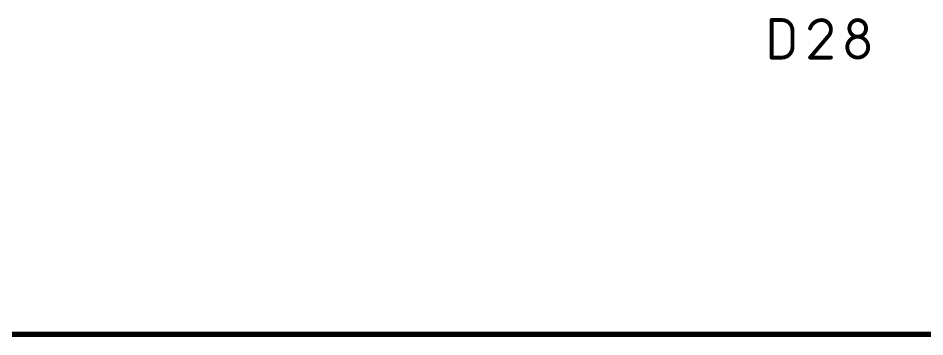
# Model space of a CAD drawing. Extents: x 0 to 107, y -11 to 54.
# Drawn here: x 18.74 to 36.56, y -10.55 to -4.29 of the extents above; entities that cross this region are included whole.
import ezdxf

# ---------------------------------------------------------------- set-up
doc = ezdxf.new("R2010")
doc.units = 0
doc.layers.add('117', color=253, linetype='CONTINUOUS')

msp = doc.modelspace()

# ---------------------------------------------------------------- linework, layer by layer
at = {"layer": '117'}
for points, const_width in [([(33.5436, -5.063), (33.5436, -4.3264)], 0.0762), ([(33.5436, -4.3264), (33.7482, -4.3264)], 0.0762), ([(33.9529, -4.5311), (33.9529, -4.8584)], 0.0762), ([(34.6474, -4.6538), (34.2995, -5.063)], 0.0762), ([(33.7482, -5.063), (33.5436, -5.063)], 0.0762), ([(34.2995, -5.063), (34.7088, -5.063)], 0.0762), ([(1.5, -10.5), (105, -10.5)], 0.1)]:
    msp.add_lwpolyline(points, dxfattribs=dict(at, const_width=const_width))
for points, const_width in [([(33.5627, -4.3264, 1), (33.5246, -4.3264)], 0.0381), ([(33.5436, -4.3074, 1), (33.5436, -4.3455)], 0.0381), ([(33.9529, -4.5311, 0.4142), (33.7482, -4.3264)], 0.0762), ([(33.7482, -4.3074, 1), (33.7482, -4.3455)], 0.0381), ([(33.7482, -4.3455, 1), (33.7482, -4.3074)], 0.0381), ([(34.5246, -4.3264, 0.3252), (34.2995, -4.4901)], 0.0762), ([(34.7088, -4.5106, 0.4142), (34.5246, -4.3264)], 0.0762), ([(34.5246, -4.3074, 1), (34.5246, -4.3455)], 0.0381), ([(34.5246, -4.3455, 1), (34.5246, -4.3074)], 0.0381), ([(35.3994, -4.4901, 1), (35.072, -4.4901)], 0.0762), ([(35.072, -4.4901, 1), (35.3994, -4.4901)], 0.0762), ([(35.091, -4.4901, 1), (35.0529, -4.4901)], 0.0381), ([(35.4184, -4.4901, 1), (35.3803, -4.4901)], 0.0381), ([(33.9719, -4.5311, 1), (33.9338, -4.5311)], 0.0381), ([(33.9338, -4.5311, 1), (33.9719, -4.5311)], 0.0381), ([(34.2814, -4.4843, 1), (34.3177, -4.496)], 0.0381), ([(34.6342, -4.64, 1), (34.6605, -4.6676)], 0.0381), ([(34.6474, -4.6538, 0.2053), (34.7088, -4.5106)], 0.0762), ([(34.6619, -4.6662, 1), (34.6329, -4.6415)], 0.0381), ([(34.7278, -4.5106, 1), (34.6897, -4.5106)], 0.0381), ([(34.6897, -4.5106, 1), (34.7278, -4.5106)], 0.0381), ([(35.4403, -4.8584, 1), (35.0311, -4.8584)], 0.0762), ([(35.0529, -4.4901, 1), (35.091, -4.4901)], 0.0381), ([(35.3803, -4.4901, 1), (35.4184, -4.4901)], 0.0381), ([(33.7482, -5.063, 0.4142), (33.9529, -4.8584)], 0.0762), ([(33.9719, -4.8584, 1), (33.9338, -4.8584)], 0.0381), ([(33.9338, -4.8584, 1), (33.9719, -4.8584)], 0.0381), ([(35.0311, -4.8584, 1), (35.4403, -4.8584)], 0.0762), ([(35.0501, -4.8584, 1), (35.012, -4.8584)], 0.0381), ([(35.012, -4.8584, 1), (35.0501, -4.8584)], 0.0381), ([(35.4593, -4.8584, 1), (35.4212, -4.8584)], 0.0381), ([(35.4212, -4.8584, 1), (35.4593, -4.8584)], 0.0381), ([(33.5436, -5.044, 1), (33.5436, -5.0821)], 0.0381), ([(33.5246, -5.063, 1), (33.5627, -5.063)], 0.0381), ([(33.7482, -5.044, 1), (33.7482, -5.0821)], 0.0381), ([(33.7482, -5.0821, 1), (33.7482, -5.044)], 0.0381), ([(34.2995, -5.044, 1), (34.2995, -5.0821)], 0.0381), ([(34.285, -5.0507, 1), (34.3141, -5.0754)], 0.0381), ([(34.7088, -5.0821, 1), (34.7088, -5.044)], 0.0381)]:
    msp.add_lwpolyline(points, format="xyb", dxfattribs=dict(at, const_width=const_width))

doc.saveas('drawing.dxf')
